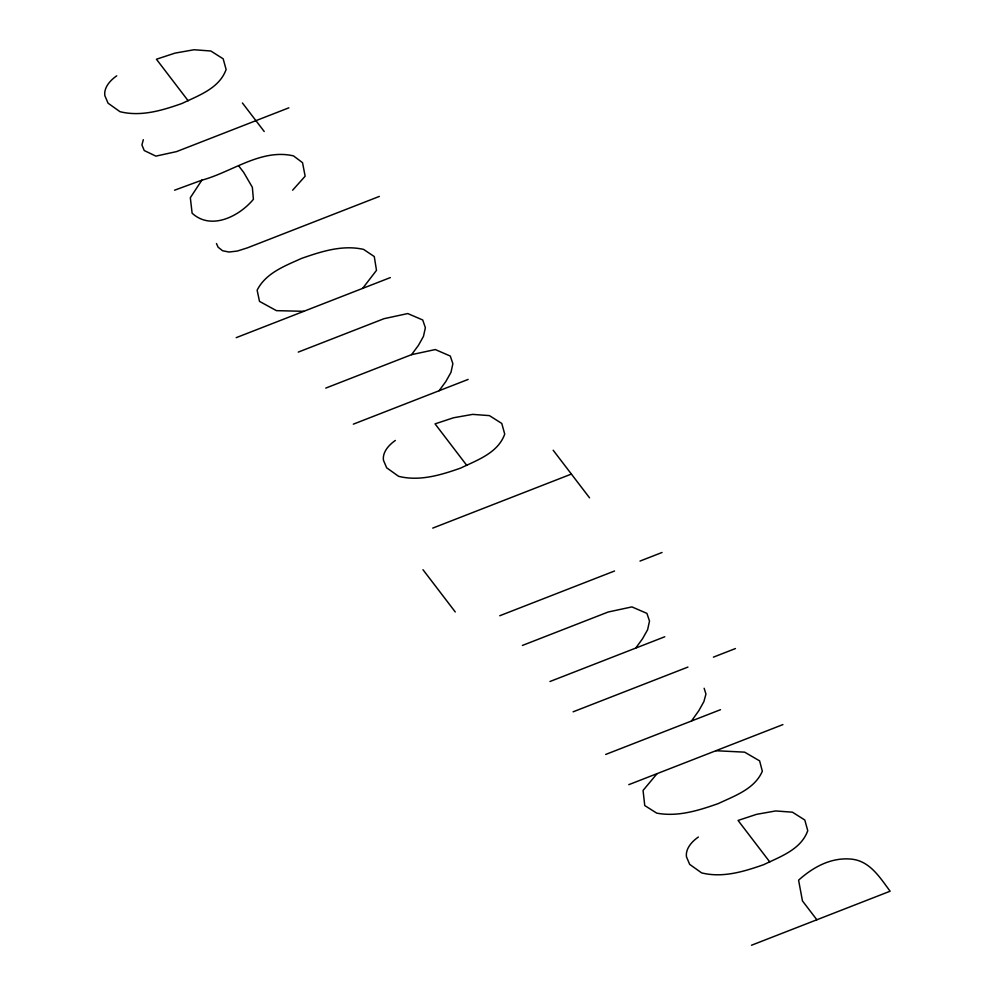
<?xml version="1.0" encoding="UTF-8"?>
<svg xmlns="http://www.w3.org/2000/svg" width="995" height="995" viewBox="0 0 995 995"><rect width="100%" height="100%" fill="white"/><g stroke="black" fill="none" stroke-linecap="round" stroke-linejoin="round"><path stroke-width="1.49" d="M143.305 139.698L141.924 144.984L144.25 150.543L155.867 156.128L176.563 151.601L288.849 107.833M292.63 190.194L305.142 176.214L302.53 162.67L293.475 155.879C261.138 148.355 231.748 172.185 201.861 180.17L190.331 197.707L192.11 213.191C211.201 230.815 239.447 216.164 253.402 199.311L252.357 187.309L243.713 172.446L238.651 165.829M691.463 721.014L698.813 710.716L703.888 701.599L705.952 694.05L704.137 688.266M439.106 390.736L445.897 381.421L450.971 372.366L452.874 363.735L450.287 356.048L435.275 349.556L411.544 354.668L325.763 388.1M635.743 648.081L642.534 638.765L647.608 629.711L649.511 621.079L646.924 613.393L631.912 606.9L608.181 612.012L522.4 645.444M411.544 354.668L418.397 345.427L423.46 336.372L425.375 327.741L422.726 319.98L407.776 313.562L384.045 318.674L298.264 352.106M362.64 288.388L376.496 270.341L374.269 256.548L363.573 249.397C342.504 244.621 321.41 251.486 301.634 258.377C285.055 265.876 265.839 272.916 257.133 290.179L259.508 301.385L276.448 310.651L303.811 311.311M657.086 773.65L643.056 790.44L644.748 805.552L656.712 813.126C677.744 817.094 698.565 810.502 718.241 803.599C734.584 795.851 754.558 789.159 762.332 771.249L759.62 760.876L744.646 752.158L715.903 750.715M379.344 196.425L247.407 247.854L237.258 251.063L228.987 252.033L222.619 250.752L218.129 247.233L216.462 243.539M236.201 337.666L390.338 277.593M353.324 424.168L468.147 379.418M432.75 528.109L571.391 474.068M499.726 615.756L614.537 571.006M640.009 561.08L662.048 552.486M549.961 681.513L664.784 636.763M573.12 711.823L687.943 667.073M713.403 657.148L735.442 648.553M605.694 754.446L720.504 709.696M628.79 784.669L782.916 724.596M751.486 945.25L890.127 891.209C880.115 877.864 870.177 861.247 851.931 859.182C831.509 856.981 813.338 866.919 798.587 880.177L802.455 900.91L816.858 919.766M201.861 180.17L174.548 190.207M553.17 450.225L589.55 497.836M242.419 102.982L264.21 131.489M188.167 100.769L156.426 59.24L174.958 53.133L194.013 49.75L210.816 50.994L223.166 58.817L226.114 69.501C219.348 88.406 198.627 95.445 182.085 103.443C162.272 110.408 141.004 116.937 119.96 111.676L108.057 103.181L104.873 95.719A37.922 21.417 -13.1 0 1 116.726 75.831M466.779 465.399L435.051 423.87L453.571 417.763L472.637 414.38L489.428 415.624L501.778 423.447L504.726 434.118C497.96 453.036 477.252 460.076 460.697 468.073C440.885 475.038 419.616 481.568 398.572 476.306L386.669 467.799L383.485 460.349A37.922 21.417 -13.1 0 1 395.338 440.462M769.794 861.968L738.066 820.44L756.598 814.333L775.652 810.95L792.443 812.194L804.806 820.017L807.753 830.701C800.987 849.606 780.267 856.645 763.725 864.643C743.899 871.608 722.644 878.137 701.599 872.876L689.684 864.381L686.5 856.919A37.922 21.417 -13.1 0 1 698.366 837.031M422.999 569.725L455.262 611.95"/></g></svg>
